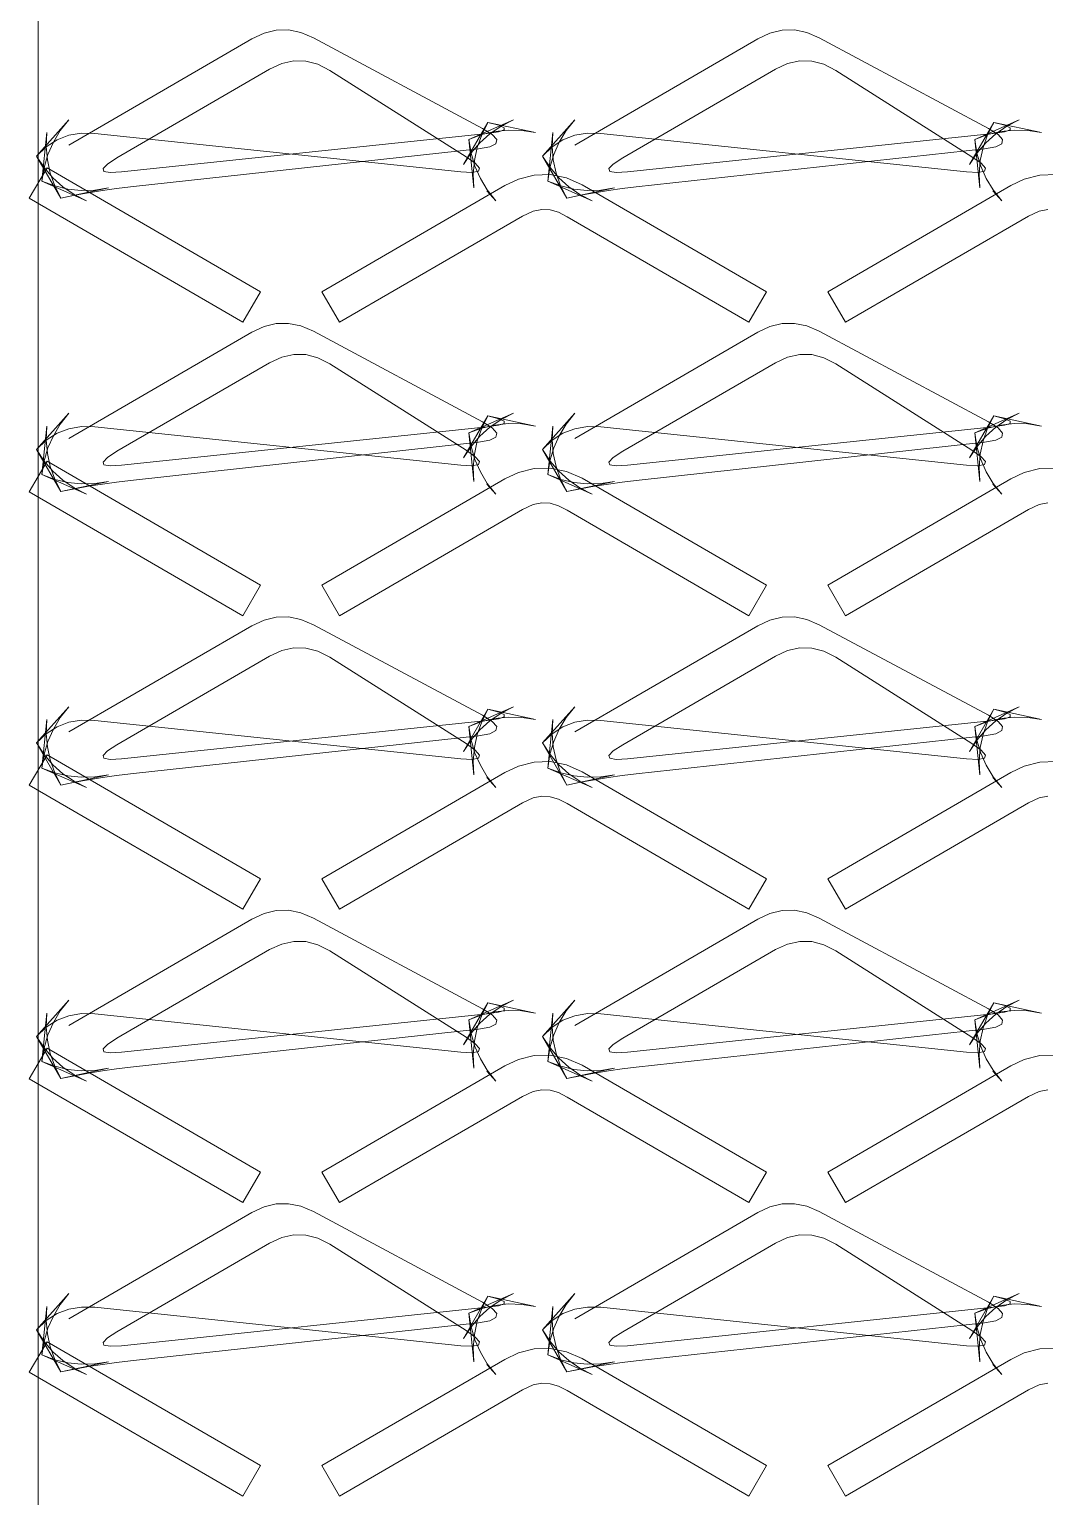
# Model space of a CAD drawing. Header units: metres. Extents: x 0 to 22, y 0 to 162.
# Drawn here: x -0.13 to 14.28, y 59.24 to 80.06 of the extents above; entities that cross this region are included whole.
import ezdxf

# ---------------------------------------------------------------- set-up
doc = ezdxf.new("R2010")
doc.units = ezdxf.units.M
doc.layers.add('TOP', color=1, linetype='Continuous', lineweight=0)

msp = doc.modelspace()

# ---------------------------------------------------------------- linework, layer by layer
at = {"layer": 'TOP'}
for p, q in [((3.032, 79.924), (3.205, 80.005)), ((3.205, 80.005), (3.379, 80.047)), ((3.379, 80.047), (3.554, 80.05)), ((3.554, 80.05), (3.729, 80.014)), ((3.729, 80.014), (3.905, 79.939)), ((10.212, 79.924), (10.385, 80.005)), ((10.385, 80.005), (10.559, 80.047)), ((10.559, 80.047), (10.734, 80.05)), ((10.734, 80.05), (10.909, 80.014)), ((10.909, 80.014), (11.085, 79.939)), ((0.435, 78.416), (3.032, 79.924)), ((3.905, 79.939), (6.305, 78.652)), ((7.615, 78.416), (10.212, 79.924)), ((11.085, 79.939), (13.485, 78.652)), ((3.456, 79.571), (3.283, 79.492)), ((3.627, 79.61), (3.456, 79.571)), ((3.798, 79.606), (3.627, 79.61)), ((3.969, 79.562), (3.798, 79.606)), ((4.138, 79.475), (3.969, 79.562)), ((10.636, 79.571), (10.463, 79.492)), ((10.807, 79.61), (10.636, 79.571)), ((10.978, 79.606), (10.807, 79.61)), ((11.149, 79.562), (10.978, 79.606)), ((11.318, 79.475), (11.149, 79.562)), ((3.283, 79.492), (1.118, 78.235)), ((6.072, 78.251), (4.138, 79.475)), ((10.463, 79.492), (8.298, 78.235)), ((13.252, 78.251), (11.318, 79.475)), ((0.436, 78.775), (-0.025, 78.26)), ((0.314, 78.621), (0.436, 78.775)), ((6.035, 78.14), (6.382, 78.738)), ((6.112, 78.495), (6.744, 78.775)), ((6.382, 78.738), (6.294, 78.562)), ((6.538, 78.698), (6.382, 78.738)), ((6.382, 78.738), (7.058, 78.592)), ((6.744, 78.775), (6.569, 78.685)), ((7.616, 78.775), (7.155, 78.26)), ((7.494, 78.621), (7.616, 78.775)), ((13.215, 78.14), (13.562, 78.738)), ((13.292, 78.495), (13.924, 78.775)), ((13.562, 78.738), (13.474, 78.562)), ((13.718, 78.698), (13.562, 78.738)), ((13.562, 78.738), (14.238, 78.592)), ((13.924, 78.775), (13.749, 78.685)), ((0.122, 78.592), (0.052, 77.905)), ((0.114, 78.396), (0.122, 78.592)), ((0.215, 78.457), (0.314, 78.621)), ((0.268, 78.49), (0.435, 78.554)), ((0.435, 78.554), (0.614, 78.584)), ((0.614, 78.584), (0.806, 78.58)), ((0.806, 78.58), (5.997, 78.036)), ((1.183, 78.036), (6.374, 78.58)), ((6.296, 78.564), (6.112, 78.495)), ((6.294, 78.562), (6.23, 78.381)), ((6.411, 78.576), (6.269, 78.449)), ((6.482, 78.608), (6.296, 78.564)), ((6.305, 78.652), (6.444, 78.565)), ((6.374, 78.58), (6.533, 78.603)), ((6.569, 78.685), (6.411, 78.576)), ((6.444, 78.565), (6.507, 78.493)), ((6.672, 78.627), (6.482, 78.608)), ((6.533, 78.603), (6.614, 78.631)), ((6.615, 78.662), (6.538, 78.698)), ((6.614, 78.631), (6.615, 78.662)), ((6.863, 78.622), (6.672, 78.627)), ((7.058, 78.592), (6.863, 78.622)), ((7.302, 78.592), (7.232, 77.905)), ((7.294, 78.396), (7.302, 78.592)), ((7.395, 78.457), (7.494, 78.621)), ((7.448, 78.49), (7.615, 78.554)), ((7.615, 78.554), (7.794, 78.584)), ((7.794, 78.584), (7.986, 78.58)), ((7.986, 78.58), (13.177, 78.036)), ((8.363, 78.036), (13.554, 78.58)), ((13.476, 78.564), (13.292, 78.495)), ((13.474, 78.562), (13.41, 78.381)), ((13.591, 78.576), (13.449, 78.449)), ((13.662, 78.608), (13.476, 78.564)), ((13.485, 78.652), (13.624, 78.565)), ((13.554, 78.58), (13.713, 78.603)), ((13.749, 78.685), (13.591, 78.576)), ((13.624, 78.565), (13.687, 78.493)), ((13.852, 78.627), (13.662, 78.608)), ((13.713, 78.603), (13.794, 78.631)), ((13.795, 78.662), (13.718, 78.698)), ((13.794, 78.631), (13.795, 78.662)), ((14.043, 78.622), (13.852, 78.627)), ((14.238, 78.592), (14.043, 78.622)), ((-0.025, 78.26), (0.115, 78.392)), ((0.13, 78.205), (0.114, 78.396)), ((0.115, 78.392), (0.268, 78.49)), ((0.138, 78.283), (0.215, 78.457)), ((6.248, 78.362), (1.308, 77.822)), ((6.144, 78.304), (6.035, 78.14)), ((6.182, 77.808), (6.112, 78.495)), ((6.112, 78.495), (6.143, 78.301)), ((6.143, 78.301), (6.198, 78.117)), ((6.269, 78.449), (6.144, 78.304)), ((6.23, 78.381), (6.19, 78.195)), ((6.41, 78.391), (6.248, 78.362)), ((6.496, 78.435), (6.41, 78.391)), ((6.507, 78.493), (6.496, 78.435)), ((7.155, 78.26), (7.295, 78.392)), ((7.31, 78.205), (7.294, 78.396)), ((7.295, 78.392), (7.448, 78.49)), ((7.318, 78.283), (7.395, 78.457)), ((13.428, 78.362), (8.488, 77.822)), ((13.324, 78.304), (13.215, 78.14)), ((13.362, 77.808), (13.292, 78.495)), ((13.292, 78.495), (13.323, 78.301)), ((13.323, 78.301), (13.378, 78.117)), ((13.449, 78.449), (13.324, 78.304)), ((13.41, 78.381), (13.37, 78.195)), ((13.59, 78.391), (13.428, 78.362)), ((13.676, 78.435), (13.59, 78.391)), ((13.687, 78.493), (13.676, 78.435)), ((-0.126, 77.661), (0.126, 78.093)), ((0.084, 78.096), (-0.025, 78.26)), ((-0.025, 78.26), (0.322, 77.663)), ((0.052, 77.905), (0.083, 78.099)), ((0.083, 78.099), (0.138, 78.283)), ((0.209, 77.951), (0.084, 78.096)), ((0.126, 78.093), (3.155, 76.334)), ((0.17, 78.019), (0.13, 78.205)), ((0.982, 78.147), (0.921, 78.083)), ((0.921, 78.083), (0.934, 78.043)), ((1.118, 78.235), (0.982, 78.147)), ((6.204, 78.157), (6.072, 78.251)), ((6.19, 78.195), (6.174, 78.004)), ((6.198, 78.117), (6.275, 77.943)), ((6.263, 78.088), (6.204, 78.157)), ((6.248, 78.045), (6.263, 78.088)), ((7.264, 78.096), (7.155, 78.26)), ((7.155, 78.26), (7.502, 77.663)), ((7.232, 77.905), (7.263, 78.099)), ((7.263, 78.099), (7.318, 78.283)), ((7.389, 77.951), (7.264, 78.096)), ((7.35, 78.019), (7.31, 78.205)), ((8.162, 78.147), (8.101, 78.083)), ((8.101, 78.083), (8.114, 78.043)), ((8.298, 78.235), (8.162, 78.147)), ((13.384, 78.157), (13.252, 78.251)), ((13.37, 78.195), (13.354, 78.004)), ((13.378, 78.117), (13.455, 77.943)), ((13.443, 78.088), (13.384, 78.157)), ((13.428, 78.045), (13.443, 78.088)), ((0.236, 77.836), (0.052, 77.905)), ((0.052, 77.905), (0.684, 77.625)), ((0.234, 77.838), (0.17, 78.019)), ((0.351, 77.824), (0.209, 77.951)), ((0.934, 78.043), (1.021, 78.027)), ((1.021, 78.027), (1.183, 78.036)), ((5.997, 78.036), (6.159, 78.028)), ((6.159, 78.028), (6.248, 78.045)), ((6.174, 78.004), (6.182, 77.808)), ((6.275, 77.943), (6.374, 77.779)), ((6.622, 77.842), (6.815, 77.933)), ((6.815, 77.933), (7.037, 77.99)), ((7.037, 77.99), (7.266, 77.996)), ((7.416, 77.836), (7.232, 77.905)), ((7.232, 77.905), (7.864, 77.625)), ((7.266, 77.996), (7.496, 77.95)), ((7.414, 77.838), (7.35, 78.019)), ((7.531, 77.824), (7.389, 77.951)), ((7.496, 77.95), (7.718, 77.852)), ((8.114, 78.043), (8.201, 78.027)), ((8.201, 78.027), (8.363, 78.036)), ((13.177, 78.036), (13.339, 78.028)), ((13.339, 78.028), (13.428, 78.045)), ((13.354, 78.004), (13.362, 77.808)), ((13.455, 77.943), (13.554, 77.779)), ((13.802, 77.842), (13.995, 77.933)), ((13.995, 77.933), (14.217, 77.99)), ((14.217, 77.99), (14.446, 77.996)), ((0.322, 77.663), (0.234, 77.838)), ((0.423, 77.792), (0.236, 77.836)), ((0.322, 77.663), (0.998, 77.808)), ((0.518, 77.703), (0.322, 77.663)), ((0.509, 77.716), (0.351, 77.824)), ((0.612, 77.773), (0.423, 77.792)), ((0.684, 77.625), (0.509, 77.716)), ((0.715, 77.738), (0.518, 77.703)), ((0.804, 77.778), (0.612, 77.773)), ((0.912, 77.77), (0.715, 77.738)), ((0.998, 77.808), (0.804, 77.778)), ((1.11, 77.798), (0.912, 77.77)), ((1.308, 77.822), (1.11, 77.798)), ((4.025, 76.334), (6.622, 77.842)), ((6.496, 77.625), (6.369, 77.768)), ((6.374, 77.779), (6.496, 77.625)), ((7.502, 77.663), (7.414, 77.838)), ((7.603, 77.792), (7.416, 77.836)), ((7.502, 77.663), (8.178, 77.808)), ((7.698, 77.703), (7.502, 77.663)), ((7.689, 77.716), (7.531, 77.824)), ((7.792, 77.773), (7.603, 77.792)), ((7.864, 77.625), (7.689, 77.716)), ((7.895, 77.738), (7.698, 77.703)), ((7.718, 77.852), (10.335, 76.334)), ((7.984, 77.778), (7.792, 77.773)), ((8.092, 77.77), (7.895, 77.738)), ((8.178, 77.808), (7.984, 77.778)), ((8.29, 77.798), (8.092, 77.77)), ((8.488, 77.822), (8.29, 77.798)), ((11.205, 76.334), (13.802, 77.842)), ((13.676, 77.625), (13.549, 77.768)), ((13.554, 77.779), (13.676, 77.625)), ((2.904, 75.902), (-0.126, 77.661)), ((7.026, 77.479), (6.873, 77.409)), ((7.15, 77.503), (7.026, 77.479)), ((7.266, 77.496), (7.15, 77.503)), ((7.383, 77.462), (7.266, 77.496)), ((7.507, 77.399), (7.383, 77.462)), ((14.206, 77.479), (14.053, 77.409)), ((14.33, 77.503), (14.206, 77.479)), ((6.873, 77.409), (4.276, 75.902)), ((10.084, 75.902), (7.507, 77.399)), ((14.053, 77.409), (11.456, 75.902)), ((3.155, 76.334), (2.904, 75.902)), ((4.276, 75.902), (4.025, 76.334)), ((10.335, 76.334), (10.084, 75.902)), ((11.456, 75.902), (11.205, 76.334)), ((3.032, 75.76), (3.205, 75.841)), ((3.205, 75.841), (3.379, 75.883)), ((3.379, 75.883), (3.554, 75.886)), ((3.554, 75.886), (3.729, 75.85)), ((3.729, 75.85), (3.905, 75.774)), ((10.212, 75.76), (10.385, 75.841)), ((10.385, 75.841), (10.559, 75.883)), ((10.559, 75.883), (10.734, 75.886)), ((10.734, 75.886), (10.909, 75.85)), ((10.909, 75.85), (11.085, 75.774)), ((0.435, 74.252), (3.032, 75.76)), ((3.905, 75.774), (6.305, 74.488)), ((7.615, 74.252), (10.212, 75.76)), ((11.085, 75.774), (13.485, 74.488)), ((3.456, 75.407), (3.283, 75.327)), ((3.627, 75.445), (3.456, 75.407)), ((3.798, 75.442), (3.627, 75.445)), ((3.969, 75.397), (3.798, 75.442)), ((4.138, 75.311), (3.969, 75.397)), ((10.636, 75.407), (10.463, 75.327)), ((10.807, 75.445), (10.636, 75.407)), ((10.978, 75.442), (10.807, 75.445)), ((11.149, 75.397), (10.978, 75.442)), ((11.318, 75.311), (11.149, 75.397)), ((3.283, 75.327), (1.118, 74.07)), ((6.072, 74.087), (4.138, 75.311)), ((10.463, 75.327), (8.298, 74.07)), ((13.252, 74.087), (11.318, 75.311)), ((0.436, 74.61), (-0.025, 74.096)), ((0.314, 74.456), (0.436, 74.61)), ((6.035, 73.976), (6.382, 74.573)), ((6.112, 74.331), (6.744, 74.61)), ((6.382, 74.573), (6.294, 74.398)), ((6.538, 74.533), (6.382, 74.573)), ((6.382, 74.573), (7.058, 74.428)), ((6.744, 74.61), (6.569, 74.52)), ((7.616, 74.61), (7.155, 74.096)), ((7.494, 74.456), (7.616, 74.61)), ((13.215, 73.976), (13.562, 74.573)), ((13.292, 74.331), (13.924, 74.61)), ((13.562, 74.573), (13.474, 74.398)), ((13.718, 74.533), (13.562, 74.573)), ((13.562, 74.573), (14.238, 74.428)), ((13.924, 74.61), (13.749, 74.52)), ((0.122, 74.428), (0.052, 73.741)), ((0.114, 74.232), (0.122, 74.428)), ((0.215, 74.292), (0.314, 74.456)), ((0.268, 74.326), (0.435, 74.39)), ((0.435, 74.39), (0.614, 74.42)), ((0.614, 74.42), (0.806, 74.416)), ((0.806, 74.416), (5.997, 73.872)), ((1.183, 73.872), (6.374, 74.416)), ((6.296, 74.399), (6.112, 74.331)), ((6.294, 74.398), (6.23, 74.217)), ((6.411, 74.412), (6.269, 74.285)), ((6.482, 74.443), (6.296, 74.399)), ((6.305, 74.488), (6.444, 74.401)), ((6.374, 74.416), (6.533, 74.439)), ((6.569, 74.52), (6.411, 74.412)), ((6.444, 74.401), (6.507, 74.328)), ((6.672, 74.463), (6.482, 74.443)), ((6.533, 74.439), (6.614, 74.466)), ((6.615, 74.498), (6.538, 74.533)), ((6.614, 74.466), (6.615, 74.498)), ((6.863, 74.458), (6.672, 74.463)), ((7.058, 74.428), (6.863, 74.458)), ((7.302, 74.428), (7.232, 73.741)), ((7.294, 74.232), (7.302, 74.428)), ((7.395, 74.292), (7.494, 74.456)), ((7.448, 74.326), (7.615, 74.39)), ((7.615, 74.39), (7.794, 74.42)), ((7.794, 74.42), (7.986, 74.416)), ((7.986, 74.416), (13.177, 73.872)), ((8.363, 73.872), (13.554, 74.416)), ((13.476, 74.399), (13.292, 74.331)), ((13.474, 74.398), (13.41, 74.217)), ((13.591, 74.412), (13.449, 74.285)), ((13.662, 74.443), (13.476, 74.399)), ((13.485, 74.488), (13.624, 74.401)), ((13.554, 74.416), (13.713, 74.439)), ((13.749, 74.52), (13.591, 74.412)), ((13.624, 74.401), (13.687, 74.328)), ((13.852, 74.463), (13.662, 74.443)), ((13.713, 74.439), (13.794, 74.466)), ((13.795, 74.498), (13.718, 74.533)), ((13.794, 74.466), (13.795, 74.498)), ((14.043, 74.458), (13.852, 74.463)), ((14.238, 74.428), (14.043, 74.458)), ((-0.025, 74.096), (0.115, 74.228)), ((0.13, 74.04), (0.114, 74.232)), ((0.115, 74.228), (0.268, 74.326)), ((0.138, 74.118), (0.215, 74.292)), ((6.248, 74.198), (1.308, 73.658)), ((6.144, 74.139), (6.035, 73.976)), ((6.182, 73.643), (6.112, 74.331)), ((6.112, 74.331), (6.143, 74.137)), ((6.143, 74.137), (6.198, 73.953)), ((6.269, 74.285), (6.144, 74.139)), ((6.23, 74.217), (6.19, 74.031)), ((6.41, 74.227), (6.248, 74.198)), ((6.496, 74.27), (6.41, 74.227)), ((6.507, 74.328), (6.496, 74.27)), ((7.155, 74.096), (7.295, 74.228)), ((7.31, 74.04), (7.294, 74.232)), ((7.295, 74.228), (7.448, 74.326)), ((7.318, 74.118), (7.395, 74.292)), ((13.428, 74.198), (8.488, 73.658)), ((13.324, 74.139), (13.215, 73.976)), ((13.362, 73.643), (13.292, 74.331)), ((13.292, 74.331), (13.323, 74.137)), ((13.323, 74.137), (13.378, 73.953)), ((13.449, 74.285), (13.324, 74.139)), ((13.41, 74.217), (13.37, 74.031)), ((13.59, 74.227), (13.428, 74.198)), ((13.676, 74.27), (13.59, 74.227)), ((13.687, 74.328), (13.676, 74.27)), ((-0.126, 73.496), (0.126, 73.929)), ((0.084, 73.932), (-0.025, 74.096)), ((-0.025, 74.096), (0.322, 73.498)), ((0.052, 73.741), (0.083, 73.935)), ((0.083, 73.935), (0.138, 74.118)), ((0.209, 73.787), (0.084, 73.932)), ((0.126, 73.929), (3.155, 72.17)), ((0.17, 73.854), (0.13, 74.04)), ((0.982, 73.982), (0.921, 73.918)), ((0.921, 73.918), (0.934, 73.878)), ((1.118, 74.07), (0.982, 73.982)), ((6.204, 73.993), (6.072, 74.087)), ((6.19, 74.031), (6.174, 73.84)), ((6.198, 73.953), (6.275, 73.779)), ((6.263, 73.924), (6.204, 73.993)), ((6.248, 73.881), (6.263, 73.924)), ((7.264, 73.932), (7.155, 74.096)), ((7.155, 74.096), (7.502, 73.498)), ((7.232, 73.741), (7.263, 73.935)), ((7.263, 73.935), (7.318, 74.118)), ((7.389, 73.787), (7.264, 73.932)), ((7.35, 73.854), (7.31, 74.04)), ((8.162, 73.982), (8.101, 73.918)), ((8.101, 73.918), (8.114, 73.878)), ((8.298, 74.07), (8.162, 73.982)), ((13.384, 73.993), (13.252, 74.087)), ((13.37, 74.031), (13.354, 73.84)), ((13.378, 73.953), (13.455, 73.779)), ((13.443, 73.924), (13.384, 73.993)), ((13.428, 73.881), (13.443, 73.924)), ((0.236, 73.672), (0.052, 73.741)), ((0.052, 73.741), (0.684, 73.461)), ((0.234, 73.674), (0.17, 73.854)), ((0.351, 73.66), (0.209, 73.787)), ((0.934, 73.878), (1.021, 73.863)), ((1.021, 73.863), (1.183, 73.872)), ((5.997, 73.872), (6.159, 73.864)), ((6.159, 73.864), (6.248, 73.881)), ((6.174, 73.84), (6.182, 73.643)), ((6.275, 73.779), (6.374, 73.615)), ((6.622, 73.678), (6.815, 73.768)), ((6.815, 73.768), (7.037, 73.825)), ((7.037, 73.825), (7.266, 73.832)), ((7.416, 73.672), (7.232, 73.741)), ((7.232, 73.741), (7.864, 73.461)), ((7.266, 73.832), (7.496, 73.785)), ((7.414, 73.674), (7.35, 73.854)), ((7.531, 73.66), (7.389, 73.787)), ((7.496, 73.785), (7.718, 73.688)), ((8.114, 73.878), (8.201, 73.863)), ((8.201, 73.863), (8.363, 73.872)), ((13.177, 73.872), (13.339, 73.864)), ((13.339, 73.864), (13.428, 73.881)), ((13.354, 73.84), (13.362, 73.643)), ((13.455, 73.779), (13.554, 73.615)), ((13.802, 73.678), (13.995, 73.768)), ((13.995, 73.768), (14.217, 73.825)), ((14.217, 73.825), (14.446, 73.832)), ((0.322, 73.498), (0.234, 73.674)), ((0.423, 73.628), (0.236, 73.672)), ((0.322, 73.498), (0.998, 73.643)), ((0.518, 73.538), (0.322, 73.498)), ((0.509, 73.551), (0.351, 73.66)), ((0.612, 73.608), (0.423, 73.628)), ((0.684, 73.461), (0.509, 73.551)), ((0.715, 73.574), (0.518, 73.538)), ((0.804, 73.614), (0.612, 73.608)), ((0.912, 73.606), (0.715, 73.574)), ((0.998, 73.643), (0.804, 73.614)), ((1.11, 73.634), (0.912, 73.606)), ((1.308, 73.658), (1.11, 73.634)), ((4.025, 72.17), (6.622, 73.678)), ((6.496, 73.461), (6.369, 73.603)), ((6.374, 73.615), (6.496, 73.461)), ((7.502, 73.498), (7.414, 73.674)), ((7.603, 73.628), (7.416, 73.672)), ((7.502, 73.498), (8.178, 73.643)), ((7.698, 73.538), (7.502, 73.498)), ((7.689, 73.551), (7.531, 73.66)), ((7.792, 73.608), (7.603, 73.628)), ((7.864, 73.461), (7.689, 73.551)), ((7.895, 73.574), (7.698, 73.538)), ((7.718, 73.688), (10.335, 72.17)), ((7.984, 73.614), (7.792, 73.608)), ((8.092, 73.606), (7.895, 73.574)), ((8.178, 73.643), (7.984, 73.614)), ((8.29, 73.634), (8.092, 73.606)), ((8.488, 73.658), (8.29, 73.634)), ((11.205, 72.17), (13.802, 73.678)), ((13.676, 73.461), (13.549, 73.603)), ((13.554, 73.615), (13.676, 73.461)), ((2.904, 71.737), (-0.126, 73.496)), ((7.026, 73.315), (6.873, 73.245)), ((7.15, 73.338), (7.026, 73.315)), ((7.266, 73.332), (7.15, 73.338)), ((7.383, 73.298), (7.266, 73.332)), ((7.507, 73.235), (7.383, 73.298)), ((14.206, 73.315), (14.053, 73.245)), ((14.33, 73.338), (14.206, 73.315)), ((6.873, 73.245), (4.276, 71.737)), ((10.084, 71.737), (7.507, 73.235)), ((14.053, 73.245), (11.456, 71.737)), ((3.155, 72.17), (2.904, 71.737)), ((4.276, 71.737), (4.025, 72.17)), ((10.335, 72.17), (10.084, 71.737)), ((11.456, 71.737), (11.205, 72.17)), ((3.032, 71.595), (3.205, 71.676)), ((3.205, 71.676), (3.379, 71.718)), ((3.379, 71.718), (3.554, 71.721)), ((3.554, 71.721), (3.729, 71.685)), ((3.729, 71.685), (3.905, 71.61)), ((10.212, 71.595), (10.385, 71.676)), ((10.385, 71.676), (10.559, 71.718)), ((10.559, 71.718), (10.734, 71.721)), ((10.734, 71.721), (10.909, 71.685)), ((10.909, 71.685), (11.085, 71.61)), ((0.435, 70.087), (3.032, 71.595)), ((3.905, 71.61), (6.305, 70.324)), ((7.615, 70.087), (10.212, 71.595)), ((11.085, 71.61), (13.485, 70.324)), ((3.456, 71.243), (3.283, 71.163)), ((3.627, 71.281), (3.456, 71.243)), ((3.798, 71.277), (3.627, 71.281)), ((3.969, 71.233), (3.798, 71.277)), ((4.138, 71.147), (3.969, 71.233)), ((10.636, 71.243), (10.463, 71.163)), ((10.807, 71.281), (10.636, 71.243)), ((10.978, 71.277), (10.807, 71.281)), ((11.149, 71.233), (10.978, 71.277)), ((11.318, 71.147), (11.149, 71.233)), ((3.283, 71.163), (1.118, 69.906)), ((6.072, 69.922), (4.138, 71.147)), ((10.463, 71.163), (8.298, 69.906)), ((13.252, 69.922), (11.318, 71.147)), ((0.436, 70.446), (-0.025, 69.931)), ((0.314, 70.292), (0.436, 70.446)), ((6.035, 69.811), (6.382, 70.409)), ((6.112, 70.166), (6.744, 70.446)), ((6.382, 70.409), (6.294, 70.233)), ((6.538, 70.369), (6.382, 70.409)), ((6.382, 70.409), (7.058, 70.264)), ((6.744, 70.446), (6.569, 70.356)), ((7.616, 70.446), (7.155, 69.931)), ((7.494, 70.292), (7.616, 70.446)), ((13.215, 69.811), (13.562, 70.409)), ((13.292, 70.166), (13.924, 70.446)), ((13.562, 70.409), (13.474, 70.233)), ((13.718, 70.369), (13.562, 70.409)), ((13.562, 70.409), (14.238, 70.264)), ((13.924, 70.446), (13.749, 70.356)), ((0.122, 70.264), (0.052, 69.576)), ((0.114, 70.067), (0.122, 70.264)), ((0.215, 70.128), (0.314, 70.292)), ((0.268, 70.161), (0.435, 70.225)), ((0.435, 70.225), (0.614, 70.255)), ((0.614, 70.255), (0.806, 70.252)), ((0.806, 70.252), (5.997, 69.707)), ((1.183, 69.707), (6.374, 70.252)), ((6.296, 70.235), (6.112, 70.166)), ((6.294, 70.233), (6.23, 70.052)), ((6.411, 70.247), (6.269, 70.12)), ((6.482, 70.279), (6.296, 70.235)), ((6.305, 70.324), (6.444, 70.237)), ((6.374, 70.252), (6.533, 70.275)), ((6.569, 70.356), (6.411, 70.247)), ((6.444, 70.237), (6.507, 70.164)), ((6.672, 70.298), (6.482, 70.279)), ((6.533, 70.275), (6.614, 70.302)), ((6.615, 70.333), (6.538, 70.369)), ((6.614, 70.302), (6.615, 70.333)), ((6.863, 70.293), (6.672, 70.298)), ((7.058, 70.264), (6.863, 70.293)), ((7.302, 70.264), (7.232, 69.576)), ((7.294, 70.067), (7.302, 70.264)), ((7.395, 70.128), (7.494, 70.292)), ((7.448, 70.161), (7.615, 70.225)), ((7.615, 70.225), (7.794, 70.255)), ((7.794, 70.255), (7.986, 70.252)), ((7.986, 70.252), (13.177, 69.707)), ((8.363, 69.707), (13.554, 70.252)), ((13.476, 70.235), (13.292, 70.166)), ((13.474, 70.233), (13.41, 70.052)), ((13.591, 70.247), (13.449, 70.12)), ((13.662, 70.279), (13.476, 70.235)), ((13.485, 70.324), (13.624, 70.237)), ((13.554, 70.252), (13.713, 70.275)), ((13.749, 70.356), (13.591, 70.247)), ((13.624, 70.237), (13.687, 70.164)), ((13.852, 70.298), (13.662, 70.279)), ((13.713, 70.275), (13.794, 70.302)), ((13.795, 70.333), (13.718, 70.369)), ((13.794, 70.302), (13.795, 70.333)), ((14.043, 70.293), (13.852, 70.298)), ((14.238, 70.264), (14.043, 70.293)), ((-0.025, 69.931), (0.115, 70.063)), ((0.13, 69.876), (0.114, 70.067)), ((0.115, 70.063), (0.268, 70.161)), ((0.138, 69.954), (0.215, 70.128)), ((6.248, 70.033), (1.308, 69.493)), ((6.144, 69.975), (6.035, 69.811)), ((6.182, 69.479), (6.112, 70.166)), ((6.112, 70.166), (6.143, 69.972)), ((6.143, 69.972), (6.198, 69.788)), ((6.269, 70.12), (6.144, 69.975)), ((6.23, 70.052), (6.19, 69.867)), ((6.41, 70.062), (6.248, 70.033)), ((6.496, 70.106), (6.41, 70.062)), ((6.507, 70.164), (6.496, 70.106)), ((7.155, 69.931), (7.295, 70.063)), ((7.31, 69.876), (7.294, 70.067)), ((7.295, 70.063), (7.448, 70.161)), ((7.318, 69.954), (7.395, 70.128)), ((13.428, 70.033), (8.488, 69.493)), ((13.324, 69.975), (13.215, 69.811)), ((13.362, 69.479), (13.292, 70.166)), ((13.292, 70.166), (13.323, 69.972)), ((13.323, 69.972), (13.378, 69.788)), ((13.449, 70.12), (13.324, 69.975)), ((13.41, 70.052), (13.37, 69.867)), ((13.59, 70.062), (13.428, 70.033)), ((13.676, 70.106), (13.59, 70.062)), ((13.687, 70.164), (13.676, 70.106)), ((-0.126, 69.332), (0.126, 69.764)), ((0.084, 69.768), (-0.025, 69.931)), ((-0.025, 69.931), (0.322, 69.334)), ((0.052, 69.576), (0.083, 69.77)), ((0.083, 69.77), (0.138, 69.954)), ((0.209, 69.622), (0.084, 69.768)), ((0.126, 69.764), (3.155, 68.005)), ((0.17, 69.69), (0.13, 69.876)), ((0.982, 69.818), (0.921, 69.754)), ((0.921, 69.754), (0.934, 69.714)), ((1.118, 69.906), (0.982, 69.818)), ((6.204, 69.828), (6.072, 69.922)), ((6.19, 69.867), (6.174, 69.675)), ((6.198, 69.788), (6.275, 69.615)), ((6.263, 69.76), (6.204, 69.828)), ((6.248, 69.717), (6.263, 69.76)), ((7.264, 69.768), (7.155, 69.931)), ((7.155, 69.931), (7.502, 69.334)), ((7.232, 69.576), (7.263, 69.77)), ((7.263, 69.77), (7.318, 69.954)), ((7.389, 69.622), (7.264, 69.768)), ((7.35, 69.69), (7.31, 69.876)), ((8.162, 69.818), (8.101, 69.754)), ((8.101, 69.754), (8.114, 69.714)), ((8.298, 69.906), (8.162, 69.818)), ((13.384, 69.828), (13.252, 69.922)), ((13.37, 69.867), (13.354, 69.675)), ((13.378, 69.788), (13.455, 69.615)), ((13.443, 69.76), (13.384, 69.828)), ((13.428, 69.717), (13.443, 69.76)), ((0.236, 69.508), (0.052, 69.576)), ((0.052, 69.576), (0.684, 69.297)), ((0.234, 69.509), (0.17, 69.69)), ((0.351, 69.495), (0.209, 69.622)), ((0.934, 69.714), (1.021, 69.698)), ((1.021, 69.698), (1.183, 69.707)), ((5.997, 69.707), (6.159, 69.699)), ((6.159, 69.699), (6.248, 69.717)), ((6.174, 69.675), (6.182, 69.479)), ((6.275, 69.615), (6.374, 69.451)), ((6.622, 69.513), (6.815, 69.604)), ((6.815, 69.604), (7.037, 69.661)), ((7.037, 69.661), (7.266, 69.667)), ((7.416, 69.508), (7.232, 69.576)), ((7.232, 69.576), (7.864, 69.297)), ((7.266, 69.667), (7.496, 69.621)), ((7.414, 69.509), (7.35, 69.69)), ((7.531, 69.495), (7.389, 69.622)), ((7.496, 69.621), (7.718, 69.524)), ((8.114, 69.714), (8.201, 69.698)), ((8.201, 69.698), (8.363, 69.707)), ((13.177, 69.707), (13.339, 69.699)), ((13.339, 69.699), (13.428, 69.717)), ((13.354, 69.675), (13.362, 69.479)), ((13.455, 69.615), (13.554, 69.451)), ((13.802, 69.513), (13.995, 69.604)), ((13.995, 69.604), (14.217, 69.661)), ((14.217, 69.661), (14.446, 69.667)), ((0.322, 69.334), (0.234, 69.509)), ((0.423, 69.464), (0.236, 69.508)), ((0.322, 69.334), (0.998, 69.479)), ((0.518, 69.374), (0.322, 69.334)), ((0.509, 69.387), (0.351, 69.495)), ((0.612, 69.444), (0.423, 69.464)), ((0.684, 69.297), (0.509, 69.387)), ((0.715, 69.41), (0.518, 69.374)), ((0.804, 69.449), (0.612, 69.444)), ((0.912, 69.442), (0.715, 69.41)), ((0.998, 69.479), (0.804, 69.449)), ((1.11, 69.469), (0.912, 69.442)), ((1.308, 69.493), (1.11, 69.469)), ((4.025, 68.005), (6.622, 69.513)), ((6.496, 69.297), (6.369, 69.439)), ((6.374, 69.451), (6.496, 69.297)), ((7.502, 69.334), (7.414, 69.509)), ((7.603, 69.464), (7.416, 69.508)), ((7.502, 69.334), (8.178, 69.479)), ((7.698, 69.374), (7.502, 69.334)), ((7.689, 69.387), (7.531, 69.495)), ((7.792, 69.444), (7.603, 69.464)), ((7.864, 69.297), (7.689, 69.387)), ((7.895, 69.41), (7.698, 69.374)), ((7.718, 69.524), (10.335, 68.005)), ((7.984, 69.449), (7.792, 69.444)), ((8.092, 69.442), (7.895, 69.41)), ((8.178, 69.479), (7.984, 69.449)), ((8.29, 69.469), (8.092, 69.442)), ((8.488, 69.493), (8.29, 69.469)), ((11.205, 68.005), (13.802, 69.513)), ((13.676, 69.297), (13.549, 69.439)), ((13.554, 69.451), (13.676, 69.297)), ((2.904, 67.573), (-0.126, 69.332)), ((7.026, 69.151), (6.873, 69.081)), ((7.15, 69.174), (7.026, 69.151)), ((7.266, 69.167), (7.15, 69.174)), ((7.383, 69.134), (7.266, 69.167)), ((7.507, 69.07), (7.383, 69.134)), ((14.206, 69.151), (14.053, 69.081)), ((14.33, 69.174), (14.206, 69.151)), ((6.873, 69.081), (4.276, 67.573)), ((10.084, 67.573), (7.507, 69.07)), ((14.053, 69.081), (11.456, 67.573)), ((3.155, 68.005), (2.904, 67.573)), ((4.276, 67.573), (4.025, 68.005)), ((10.335, 68.005), (10.084, 67.573)), ((11.456, 67.573), (11.205, 68.005)), ((3.032, 67.431), (3.205, 67.512)), ((3.205, 67.512), (3.379, 67.554)), ((3.379, 67.554), (3.554, 67.557)), ((3.554, 67.557), (3.729, 67.521)), ((3.729, 67.521), (3.905, 67.446)), ((10.212, 67.431), (10.385, 67.512)), ((10.385, 67.512), (10.559, 67.554)), ((10.559, 67.554), (10.734, 67.557)), ((10.734, 67.557), (10.909, 67.521)), ((10.909, 67.521), (11.085, 67.446)), ((0.435, 65.923), (3.032, 67.431)), ((3.905, 67.446), (6.305, 66.159)), ((7.615, 65.923), (10.212, 67.431)), ((11.085, 67.446), (13.485, 66.159)), ((3.456, 67.078), (3.283, 66.999)), ((3.627, 67.116), (3.456, 67.078)), ((3.798, 67.113), (3.627, 67.116)), ((3.969, 67.068), (3.798, 67.113)), ((4.138, 66.982), (3.969, 67.068)), ((10.636, 67.078), (10.463, 66.999)), ((10.807, 67.116), (10.636, 67.078)), ((10.978, 67.113), (10.807, 67.116)), ((11.149, 67.068), (10.978, 67.113)), ((11.318, 66.982), (11.149, 67.068)), ((3.283, 66.999), (1.118, 65.742)), ((6.072, 65.758), (4.138, 66.982)), ((10.463, 66.999), (8.298, 65.742)), ((13.252, 65.758), (11.318, 66.982)), ((0.436, 66.282), (-0.025, 65.767)), ((0.314, 66.128), (0.436, 66.282)), ((6.035, 65.647), (6.382, 66.244)), ((6.112, 66.002), (6.744, 66.282)), ((6.382, 66.244), (6.294, 66.069)), ((6.538, 66.205), (6.382, 66.244)), ((6.382, 66.244), (7.058, 66.099)), ((6.744, 66.282), (6.569, 66.191)), ((7.616, 66.282), (7.155, 65.767)), ((7.494, 66.128), (7.616, 66.282)), ((13.215, 65.647), (13.562, 66.244)), ((13.292, 66.002), (13.924, 66.282)), ((13.562, 66.244), (13.474, 66.069)), ((13.718, 66.205), (13.562, 66.244)), ((13.562, 66.244), (14.238, 66.099)), ((13.924, 66.282), (13.749, 66.191)), ((0.122, 66.099), (0.052, 65.412)), ((0.114, 65.903), (0.122, 66.099)), ((0.215, 65.964), (0.314, 66.128)), ((0.268, 65.997), (0.435, 66.061)), ((0.435, 66.061), (0.614, 66.091)), ((0.614, 66.091), (0.806, 66.087)), ((0.806, 66.087), (5.997, 65.543)), ((1.183, 65.543), (6.374, 66.087)), ((6.296, 66.071), (6.112, 66.002)), ((6.294, 66.069), (6.23, 65.888)), ((6.411, 66.083), (6.269, 65.956)), ((6.482, 66.115), (6.296, 66.071)), ((6.305, 66.159), (6.444, 66.072)), ((6.374, 66.087), (6.533, 66.11)), ((6.569, 66.191), (6.411, 66.083)), ((6.444, 66.072), (6.507, 65.999)), ((6.672, 66.134), (6.482, 66.115)), ((6.533, 66.11), (6.614, 66.137)), ((6.615, 66.169), (6.538, 66.205)), ((6.614, 66.137), (6.615, 66.169)), ((6.863, 66.129), (6.672, 66.134)), ((7.058, 66.099), (6.863, 66.129)), ((7.302, 66.099), (7.232, 65.412)), ((7.294, 65.903), (7.302, 66.099)), ((7.395, 65.964), (7.494, 66.128)), ((7.448, 65.997), (7.615, 66.061)), ((7.615, 66.061), (7.794, 66.091)), ((7.794, 66.091), (7.986, 66.087)), ((7.986, 66.087), (13.177, 65.543)), ((8.363, 65.543), (13.554, 66.087)), ((13.476, 66.071), (13.292, 66.002)), ((13.474, 66.069), (13.41, 65.888)), ((13.591, 66.083), (13.449, 65.956)), ((13.662, 66.115), (13.476, 66.071)), ((13.485, 66.159), (13.624, 66.072)), ((13.554, 66.087), (13.713, 66.11)), ((13.749, 66.191), (13.591, 66.083)), ((13.624, 66.072), (13.687, 65.999)), ((13.852, 66.134), (13.662, 66.115)), ((13.713, 66.11), (13.794, 66.137)), ((13.795, 66.169), (13.718, 66.205)), ((13.794, 66.137), (13.795, 66.169)), ((14.043, 66.129), (13.852, 66.134)), ((14.238, 66.099), (14.043, 66.129)), ((-0.025, 65.767), (0.115, 65.899)), ((0.13, 65.712), (0.114, 65.903)), ((0.115, 65.899), (0.268, 65.997)), ((0.138, 65.79), (0.215, 65.964)), ((6.248, 65.869), (1.308, 65.329)), ((6.144, 65.811), (6.035, 65.647)), ((6.182, 65.315), (6.112, 66.002)), ((6.112, 66.002), (6.143, 65.808)), ((6.143, 65.808), (6.198, 65.624)), ((6.269, 65.956), (6.144, 65.811)), ((6.23, 65.888), (6.19, 65.702)), ((6.41, 65.898), (6.248, 65.869)), ((6.496, 65.941), (6.41, 65.898)), ((6.507, 65.999), (6.496, 65.941)), ((7.155, 65.767), (7.295, 65.899)), ((7.31, 65.712), (7.294, 65.903)), ((7.295, 65.899), (7.448, 65.997)), ((7.318, 65.79), (7.395, 65.964)), ((13.428, 65.869), (8.488, 65.329)), ((13.324, 65.811), (13.215, 65.647)), ((13.362, 65.315), (13.292, 66.002)), ((13.292, 66.002), (13.323, 65.808)), ((13.323, 65.808), (13.378, 65.624)), ((13.449, 65.956), (13.324, 65.811)), ((13.41, 65.888), (13.37, 65.702)), ((13.59, 65.898), (13.428, 65.869)), ((13.676, 65.941), (13.59, 65.898)), ((13.687, 65.999), (13.676, 65.941)), ((-0.126, 65.167), (0.126, 65.6)), ((0.084, 65.603), (-0.025, 65.767)), ((-0.025, 65.767), (0.322, 65.169)), ((0.052, 65.412), (0.083, 65.606)), ((0.083, 65.606), (0.138, 65.79)), ((0.209, 65.458), (0.084, 65.603)), ((0.126, 65.6), (3.155, 63.841)), ((0.17, 65.526), (0.13, 65.712)), ((0.982, 65.653), (0.921, 65.589)), ((0.921, 65.589), (0.934, 65.55)), ((1.118, 65.742), (0.982, 65.653)), ((6.204, 65.664), (6.072, 65.758)), ((6.19, 65.702), (6.174, 65.511)), ((6.198, 65.624), (6.275, 65.45)), ((6.263, 65.595), (6.204, 65.664)), ((6.248, 65.552), (6.263, 65.595)), ((7.264, 65.603), (7.155, 65.767)), ((7.155, 65.767), (7.502, 65.169)), ((7.232, 65.412), (7.263, 65.606)), ((7.263, 65.606), (7.318, 65.79)), ((7.389, 65.458), (7.264, 65.603)), ((7.35, 65.526), (7.31, 65.712)), ((8.162, 65.653), (8.101, 65.589)), ((8.101, 65.589), (8.114, 65.55)), ((8.298, 65.742), (8.162, 65.653)), ((13.384, 65.664), (13.252, 65.758)), ((13.37, 65.702), (13.354, 65.511)), ((13.378, 65.624), (13.455, 65.45)), ((13.443, 65.595), (13.384, 65.664)), ((13.428, 65.552), (13.443, 65.595)), ((0.236, 65.343), (0.052, 65.412)), ((0.052, 65.412), (0.684, 65.132)), ((0.234, 65.345), (0.17, 65.526)), ((0.351, 65.331), (0.209, 65.458)), ((0.934, 65.55), (1.021, 65.534)), ((1.021, 65.534), (1.183, 65.543)), ((5.997, 65.543), (6.159, 65.535)), ((6.159, 65.535), (6.248, 65.552)), ((6.174, 65.511), (6.182, 65.315)), ((6.275, 65.45), (6.374, 65.286)), ((6.622, 65.349), (6.815, 65.44)), ((6.815, 65.44), (7.037, 65.497)), ((7.037, 65.497), (7.266, 65.503)), ((7.416, 65.343), (7.232, 65.412)), ((7.232, 65.412), (7.864, 65.132)), ((7.266, 65.503), (7.496, 65.456)), ((7.414, 65.345), (7.35, 65.526)), ((7.531, 65.331), (7.389, 65.458)), ((7.496, 65.456), (7.718, 65.359)), ((8.114, 65.55), (8.201, 65.534)), ((8.201, 65.534), (8.363, 65.543)), ((13.177, 65.543), (13.339, 65.535)), ((13.339, 65.535), (13.428, 65.552)), ((13.354, 65.511), (13.362, 65.315)), ((13.455, 65.45), (13.554, 65.286)), ((13.802, 65.349), (13.995, 65.44)), ((13.995, 65.44), (14.217, 65.497)), ((14.217, 65.497), (14.446, 65.503)), ((0.322, 65.169), (0.234, 65.345)), ((0.423, 65.299), (0.236, 65.343)), ((0.322, 65.169), (0.998, 65.315)), ((0.518, 65.209), (0.322, 65.169)), ((0.509, 65.222), (0.351, 65.331)), ((0.612, 65.28), (0.423, 65.299)), ((0.684, 65.132), (0.509, 65.222)), ((0.715, 65.245), (0.518, 65.209)), ((0.804, 65.285), (0.612, 65.28)), ((0.912, 65.277), (0.715, 65.245)), ((0.998, 65.315), (0.804, 65.285)), ((1.11, 65.305), (0.912, 65.277)), ((1.308, 65.329), (1.11, 65.305)), ((4.025, 63.841), (6.622, 65.349)), ((6.496, 65.132), (6.369, 65.274)), ((6.374, 65.286), (6.496, 65.132)), ((7.502, 65.169), (7.414, 65.345)), ((7.603, 65.299), (7.416, 65.343)), ((7.502, 65.169), (8.178, 65.315)), ((7.698, 65.209), (7.502, 65.169)), ((7.689, 65.222), (7.531, 65.331)), ((7.792, 65.28), (7.603, 65.299)), ((7.864, 65.132), (7.689, 65.222)), ((7.895, 65.245), (7.698, 65.209)), ((7.718, 65.359), (10.335, 63.841)), ((7.984, 65.285), (7.792, 65.28)), ((8.092, 65.277), (7.895, 65.245)), ((8.178, 65.315), (7.984, 65.285)), ((8.29, 65.305), (8.092, 65.277)), ((8.488, 65.329), (8.29, 65.305)), ((11.205, 63.841), (13.802, 65.349)), ((13.676, 65.132), (13.549, 65.274)), ((13.554, 65.286), (13.676, 65.132)), ((2.904, 63.408), (-0.126, 65.167)), ((7.026, 64.986), (6.873, 64.916)), ((7.15, 65.01), (7.026, 64.986)), ((7.266, 65.003), (7.15, 65.01)), ((7.383, 64.969), (7.266, 65.003)), ((7.507, 64.906), (7.383, 64.969)), ((14.206, 64.986), (14.053, 64.916)), ((14.33, 65.01), (14.206, 64.986)), ((6.873, 64.916), (4.276, 63.408)), ((10.084, 63.408), (7.507, 64.906)), ((14.053, 64.916), (11.456, 63.408)), ((3.155, 63.841), (2.904, 63.408)), ((4.276, 63.408), (4.025, 63.841)), ((10.335, 63.841), (10.084, 63.408)), ((11.456, 63.408), (11.205, 63.841)), ((3.032, 63.267), (3.205, 63.347)), ((3.205, 63.347), (3.379, 63.389)), ((3.379, 63.389), (3.554, 63.392)), ((3.554, 63.392), (3.729, 63.356)), ((3.729, 63.356), (3.905, 63.281)), ((10.212, 63.267), (10.385, 63.347)), ((10.385, 63.347), (10.559, 63.389)), ((10.559, 63.389), (10.734, 63.392)), ((10.734, 63.392), (10.909, 63.356)), ((10.909, 63.356), (11.085, 63.281)), ((0.435, 61.759), (3.032, 63.267)), ((3.905, 63.281), (6.305, 61.995)), ((7.615, 61.759), (10.212, 63.267)), ((11.085, 63.281), (13.485, 61.995)), ((3.456, 62.914), (3.283, 62.834)), ((3.627, 62.952), (3.456, 62.914)), ((3.798, 62.949), (3.627, 62.952)), ((3.969, 62.904), (3.798, 62.949)), ((4.138, 62.818), (3.969, 62.904)), ((10.636, 62.914), (10.463, 62.834)), ((10.807, 62.952), (10.636, 62.914)), ((10.978, 62.949), (10.807, 62.952)), ((11.149, 62.904), (10.978, 62.949)), ((11.318, 62.818), (11.149, 62.904)), ((3.283, 62.834), (1.118, 61.577)), ((6.072, 61.594), (4.138, 62.818)), ((10.463, 62.834), (8.298, 61.577)), ((13.252, 61.594), (11.318, 62.818)), ((0.436, 62.117), (-0.025, 61.603)), ((0.314, 61.963), (0.436, 62.117)), ((6.035, 61.482), (6.382, 62.08)), ((6.112, 61.838), (6.744, 62.117)), ((6.382, 62.08), (6.294, 61.904)), ((6.538, 62.04), (6.382, 62.08)), ((6.382, 62.08), (7.058, 61.935)), ((6.744, 62.117), (6.569, 62.027)), ((7.616, 62.117), (7.155, 61.603)), ((7.494, 61.963), (7.616, 62.117)), ((13.215, 61.482), (13.562, 62.08)), ((13.292, 61.838), (13.924, 62.117)), ((13.562, 62.08), (13.474, 61.904)), ((13.718, 62.04), (13.562, 62.08)), ((13.562, 62.08), (14.238, 61.935)), ((13.924, 62.117), (13.749, 62.027)), ((0.122, 61.935), (0.052, 61.247)), ((0.114, 61.738), (0.122, 61.935)), ((0.215, 61.799), (0.314, 61.963)), ((0.268, 61.833), (0.435, 61.897)), ((0.435, 61.897), (0.614, 61.927)), ((0.614, 61.927), (0.806, 61.923)), ((0.806, 61.923), (5.997, 61.378)), ((1.183, 61.378), (6.374, 61.923)), ((6.296, 61.906), (6.112, 61.838)), ((6.294, 61.904), (6.23, 61.724)), ((6.411, 61.919), (6.269, 61.792)), ((6.482, 61.95), (6.296, 61.906)), ((6.305, 61.995), (6.444, 61.908)), ((6.374, 61.923), (6.533, 61.946)), ((6.569, 62.027), (6.411, 61.919)), ((6.444, 61.908), (6.507, 61.835)), ((6.672, 61.97), (6.482, 61.95)), ((6.533, 61.946), (6.614, 61.973)), ((6.615, 62.004), (6.538, 62.04)), ((6.614, 61.973), (6.615, 62.004)), ((6.863, 61.965), (6.672, 61.97)), ((7.058, 61.935), (6.863, 61.965)), ((7.302, 61.935), (7.232, 61.247)), ((7.294, 61.738), (7.302, 61.935)), ((7.395, 61.799), (7.494, 61.963)), ((7.448, 61.833), (7.615, 61.897)), ((7.615, 61.897), (7.794, 61.927)), ((7.794, 61.927), (7.986, 61.923)), ((7.986, 61.923), (13.177, 61.378)), ((8.363, 61.378), (13.554, 61.923)), ((13.476, 61.906), (13.292, 61.838)), ((13.474, 61.904), (13.41, 61.724)), ((13.591, 61.919), (13.449, 61.792)), ((13.662, 61.95), (13.476, 61.906)), ((13.485, 61.995), (13.624, 61.908)), ((13.554, 61.923), (13.713, 61.946)), ((13.749, 62.027), (13.591, 61.919)), ((13.624, 61.908), (13.687, 61.835)), ((13.852, 61.97), (13.662, 61.95)), ((13.713, 61.946), (13.794, 61.973)), ((13.795, 62.004), (13.718, 62.04)), ((13.794, 61.973), (13.795, 62.004)), ((14.043, 61.965), (13.852, 61.97)), ((14.238, 61.935), (14.043, 61.965)), ((-0.025, 61.603), (0.115, 61.735)), ((0.13, 61.547), (0.114, 61.738)), ((0.115, 61.735), (0.268, 61.833)), ((0.138, 61.625), (0.215, 61.799)), ((6.248, 61.704), (1.308, 61.164)), ((6.144, 61.646), (6.035, 61.482)), ((6.182, 61.15), (6.112, 61.838)), ((6.112, 61.838), (6.143, 61.644)), ((6.143, 61.644), (6.198, 61.46)), ((6.269, 61.792), (6.144, 61.646)), ((6.23, 61.724), (6.19, 61.538)), ((6.41, 61.733), (6.248, 61.704)), ((6.496, 61.777), (6.41, 61.733)), ((6.507, 61.835), (6.496, 61.777)), ((7.155, 61.603), (7.295, 61.735)), ((7.31, 61.547), (7.294, 61.738)), ((7.295, 61.735), (7.448, 61.833)), ((7.318, 61.625), (7.395, 61.799)), ((13.428, 61.704), (8.488, 61.164)), ((13.324, 61.646), (13.215, 61.482)), ((13.362, 61.15), (13.292, 61.838)), ((13.292, 61.838), (13.323, 61.644)), ((13.323, 61.644), (13.378, 61.46)), ((13.449, 61.792), (13.324, 61.646)), ((13.41, 61.724), (13.37, 61.538)), ((13.59, 61.733), (13.428, 61.704)), ((13.676, 61.777), (13.59, 61.733)), ((13.687, 61.835), (13.676, 61.777)), ((-0.126, 61.003), (0.126, 61.435)), ((0.084, 61.439), (-0.025, 61.603)), ((-0.025, 61.603), (0.322, 61.005)), ((0.052, 61.247), (0.083, 61.441)), ((0.083, 61.441), (0.138, 61.625)), ((0.209, 61.293), (0.084, 61.439)), ((0.126, 61.435), (3.155, 59.677)), ((0.17, 61.361), (0.13, 61.547)), ((0.982, 61.489), (0.921, 61.425)), ((0.921, 61.425), (0.934, 61.385)), ((1.118, 61.577), (0.982, 61.489)), ((6.204, 61.5), (6.072, 61.594)), ((6.19, 61.538), (6.174, 61.347)), ((6.198, 61.46), (6.275, 61.286)), ((6.263, 61.431), (6.204, 61.5)), ((6.248, 61.388), (6.263, 61.431)), ((7.264, 61.439), (7.155, 61.603)), ((7.155, 61.603), (7.502, 61.005)), ((7.232, 61.247), (7.263, 61.441)), ((7.263, 61.441), (7.318, 61.625)), ((7.389, 61.293), (7.264, 61.439)), ((7.35, 61.361), (7.31, 61.547)), ((8.162, 61.489), (8.101, 61.425)), ((8.101, 61.425), (8.114, 61.385)), ((8.298, 61.577), (8.162, 61.489)), ((13.384, 61.5), (13.252, 61.594)), ((13.37, 61.538), (13.354, 61.347)), ((13.378, 61.46), (13.455, 61.286)), ((13.443, 61.431), (13.384, 61.5)), ((13.428, 61.388), (13.443, 61.431)), ((0.236, 61.179), (0.052, 61.247)), ((0.052, 61.247), (0.684, 60.968)), ((0.234, 61.181), (0.17, 61.361)), ((0.351, 61.167), (0.209, 61.293)), ((0.934, 61.385), (1.021, 61.37)), ((1.021, 61.37), (1.183, 61.378)), ((5.997, 61.378), (6.159, 61.37)), ((6.159, 61.37), (6.248, 61.388)), ((6.174, 61.347), (6.182, 61.15)), ((6.275, 61.286), (6.374, 61.122)), ((6.622, 61.184), (6.815, 61.275)), ((6.815, 61.275), (7.037, 61.332)), ((7.037, 61.332), (7.266, 61.339)), ((7.416, 61.179), (7.232, 61.247)), ((7.232, 61.247), (7.864, 60.968)), ((7.266, 61.339), (7.496, 61.292)), ((7.414, 61.181), (7.35, 61.361)), ((7.531, 61.167), (7.389, 61.293)), ((7.496, 61.292), (7.718, 61.195)), ((8.114, 61.385), (8.201, 61.37)), ((8.201, 61.37), (8.363, 61.378)), ((13.177, 61.378), (13.339, 61.37)), ((13.339, 61.37), (13.428, 61.388)), ((13.354, 61.347), (13.362, 61.15)), ((13.455, 61.286), (13.554, 61.122)), ((13.802, 61.184), (13.995, 61.275)), ((13.995, 61.275), (14.217, 61.332)), ((14.217, 61.332), (14.446, 61.339)), ((0.322, 61.005), (0.234, 61.181)), ((0.423, 61.135), (0.236, 61.179)), ((0.322, 61.005), (0.998, 61.15)), ((0.518, 61.045), (0.322, 61.005)), ((0.509, 61.058), (0.351, 61.167)), ((0.612, 61.115), (0.423, 61.135)), ((0.684, 60.968), (0.509, 61.058)), ((0.715, 61.081), (0.518, 61.045)), ((0.804, 61.12), (0.612, 61.115)), ((0.912, 61.113), (0.715, 61.081)), ((0.998, 61.15), (0.804, 61.12)), ((1.11, 61.141), (0.912, 61.113)), ((1.308, 61.164), (1.11, 61.141)), ((4.025, 59.677), (6.622, 61.184)), ((6.496, 60.968), (6.369, 61.11)), ((6.374, 61.122), (6.496, 60.968)), ((7.502, 61.005), (7.414, 61.181)), ((7.603, 61.135), (7.416, 61.179)), ((7.502, 61.005), (8.178, 61.15)), ((7.698, 61.045), (7.502, 61.005)), ((7.689, 61.058), (7.531, 61.167)), ((7.792, 61.115), (7.603, 61.135)), ((7.864, 60.968), (7.689, 61.058)), ((7.895, 61.081), (7.698, 61.045)), ((7.718, 61.195), (10.335, 59.677)), ((7.984, 61.12), (7.792, 61.115)), ((8.092, 61.113), (7.895, 61.081)), ((8.178, 61.15), (7.984, 61.12)), ((8.29, 61.141), (8.092, 61.113)), ((8.488, 61.164), (8.29, 61.141)), ((11.205, 59.677), (13.802, 61.184)), ((13.676, 60.968), (13.549, 61.11)), ((13.554, 61.122), (13.676, 60.968)), ((2.904, 59.244), (-0.126, 61.003)), ((7.026, 60.822), (6.873, 60.752)), ((7.15, 60.845), (7.026, 60.822)), ((7.266, 60.839), (7.15, 60.845)), ((7.383, 60.805), (7.266, 60.839)), ((7.507, 60.741), (7.383, 60.805)), ((14.206, 60.822), (14.053, 60.752)), ((14.33, 60.845), (14.206, 60.822)), ((6.873, 60.752), (4.276, 59.244)), ((10.084, 59.244), (7.507, 60.741)), ((14.053, 60.752), (11.456, 59.244)), ((3.155, 59.677), (2.904, 59.244)), ((4.276, 59.244), (4.025, 59.677)), ((10.335, 59.677), (10.084, 59.244)), ((11.456, 59.244), (11.205, 59.677))]:
    msp.add_line(p, q, dxfattribs=at)
msp.add_lwpolyline([(0, 0), (0, 162), (21.54, 162), (21.54, 0)], close=True, dxfattribs=at)

doc.saveas('drawing.dxf')
